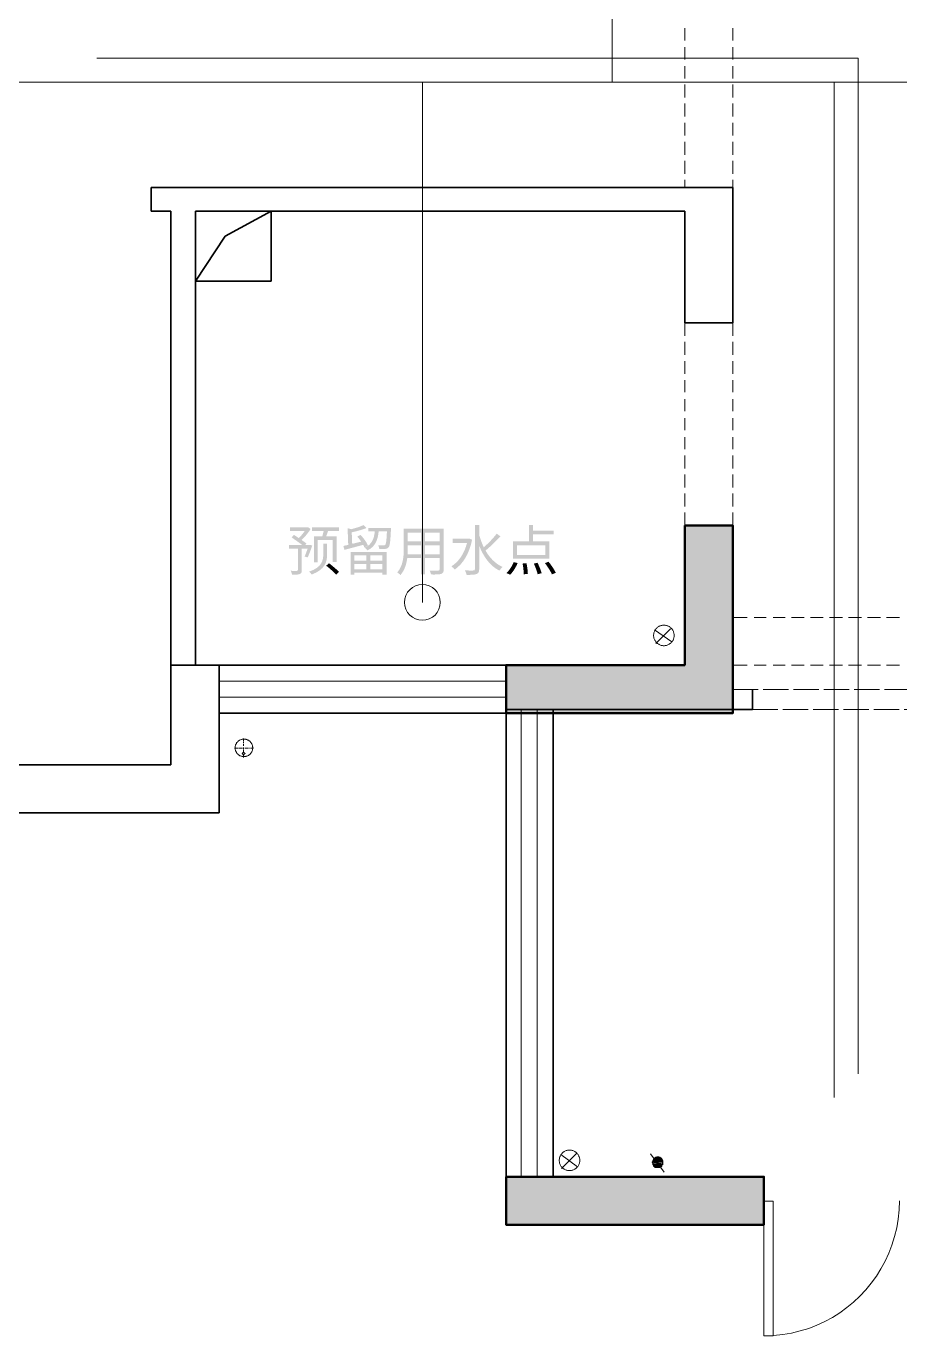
# Model space of a CAD drawing. Header units: millimetres. Extents: x -4600 to 229000, y -4300 to 19460.
# Drawn here: x 205623 to 210011, y 1001 to 7580 of the extents above; entities that cross this region are included whole.
import ezdxf

# ---------------------------------------------------------------- set-up
doc = ezdxf.new("R2010")
doc.units = ezdxf.units.MM
doc.header["$LTSCALE"] = 100
doc.linetypes.add('DASHED', pattern=[1.524, 1.27, -0.254])
for name, color, linetype, lineweight in [('A-EX-BEAM', 8, 'Continuous', 13), ('A-EX-DOOR', 3, 'Continuous', 18), ('A-EX-OPENING', 8, 'DASHED', 13), ('A-EX-SERVICE', 6, 'Continuous', 13), ('A-EX-STRUCT', 7, 'Continuous', 50), ('A-EX-WALL', 7, 'Continuous', 35), ('A-EX-WINDOW', 4, 'Continuous', 18), ('A-TEXT', 7, 'Continuous', 18), ('R2-COLD', 5, 'Continuous', 18), ('R2-HOT', 1, 'Continuous', 18)]:
    doc.layers.add(name, color=color, linetype=linetype, lineweight=lineweight)

# ---------------------------------------------------------------- blocks, each defined once
blk = doc.blocks.new('SOURCE_PROPOSED')
at = {"layer": 'A-EX-STRUCT'}
for points in [[(8931.4, 3271.9), (9172.2, 3271.9), (9172.2, 2328.5), (8033.6, 2328.5), (8033.6, 2570.8), (8931.4, 2570.8)], [(8033.6, 0), (9329, 0), (9329, -240.9), (8033.6, -240.9)]]:
    blk.add_hatch(color=256, dxfattribs=at).paths.add_polyline_path(points)
at = {"layer": 'A-EX-BEAM'}
for p, q in [((8931.4, 5769.8), (8931.4, 5708.6)), ((9172.2, 5769.8), (9172.2, 5708.6)), ((8931.4, 5674.1), (8931.4, 5612.9)), ((9172.2, 5674.1), (9172.2, 5612.9)), ((8931.4, 5578.4), (8931.4, 5517.2)), ((9172.2, 5578.4), (9172.2, 5517.2)), ((8931.4, 5486.6), (8931.4, 5421.6)), ((9172.2, 5486.6), (9172.2, 5421.6)), ((8931.4, 5390.9), (8931.4, 5325.9)), ((9172.2, 5390.9), (9172.2, 5325.9)), ((8931.4, 5295.3), (8931.4, 5230.2)), ((9172.2, 5295.3), (9172.2, 5230.2)), ((8931.4, 5199.6), (8931.4, 5134.5)), ((9172.2, 5199.6), (9172.2, 5134.5)), ((8931.4, 5103.9), (8931.4, 5038.9)), ((9172.2, 5103.9), (9172.2, 5038.9)), ((8931.4, 5008.3), (8931.4, 4970)), ((9172.2, 5008.3), (9172.2, 4970)), ((8931.4, 4289.2), (8931.4, 4224.2)), ((9172.2, 4289.2), (9172.2, 4224.2)), ((8931.4, 4193.6), (8931.4, 4128.6)), ((9172.2, 4193.6), (9172.2, 4128.6)), ((8931.4, 4098), (8931.4, 4033)), ((9172.2, 4098), (9172.2, 4033)), ((8931.4, 4002.4), (8931.4, 3941.2)), ((9172.2, 4002.4), (9172.2, 3941.2)), ((8931.4, 3906.8), (8931.4, 3845.6)), ((9172.2, 3906.8), (9172.2, 3845.6)), ((8931.4, 3811.2), (8931.4, 3750)), ((9172.2, 3811.2), (9172.2, 3750)), ((8931.4, 3715.6), (8931.4, 3654.4)), ((9172.2, 3715.6), (9172.2, 3654.4)), ((8931.4, 3623.8), (8931.4, 3558.8)), ((9172.2, 3623.8), (9172.2, 3558.8)), ((8931.4, 3528.2), (8931.4, 3463.1)), ((9172.2, 3528.2), (9172.2, 3463.1)), ((8931.4, 3432.5), (8931.4, 3367.5)), ((9172.2, 3432.5), (9172.2, 3367.5)), ((8931.4, 3336.9), (8931.4, 3271.9)), ((9172.2, 3336.9), (9172.2, 3271.9)), ((9172.2, 2809.2), (9244.9, 2809.2)), ((9279.3, 2809.2), (9340.4, 2809.2)), ((9374.8, 2809.2), (9436, 2809.2)), ((9466.6, 2809.2), (9531.6, 2809.2)), ((9562.2, 2809.2), (9627.2, 2809.2)), ((9657.8, 2809.2), (9722.7, 2809.2)), ((9753.3, 2809.2), (9818.3, 2809.2)), ((9848.9, 2809.2), (9913.9, 2809.2)), ((9944.5, 2809.2), (10009.5, 2809.2)), ((9172.2, 2570.8), (9244.9, 2570.8)), ((9279.3, 2570.8), (9340.4, 2570.8)), ((9374.8, 2570.8), (9436, 2570.8)), ((9466.6, 2570.8), (9531.6, 2570.8)), ((9562.2, 2570.8), (9627.2, 2570.8)), ((9657.8, 2570.8), (9722.7, 2570.8)), ((9753.3, 2570.8), (9818.3, 2570.8)), ((9848.9, 2570.8), (9913.9, 2570.8)), ((9944.5, 2570.8), (10009.5, 2570.8))]:
    blk.add_line(p, q, dxfattribs=at)
at = {"layer": 'A-EX-DOOR'}
blk.add_lwpolyline([(9329, -122.4), (9374.8, -122.4), (9374.8, -799.1), (9329, -799.1)], close=True, dxfattribs=at)
blk.add_lwpolyline([(9330.9, -799.1), (9377.3, -797.6), (9423, -792.9), (9467.6, -785.3), (9511.3, -774.9), (9553.8, -761.7), (9595, -745.8), (9634.9, -727.3), (9673.4, -706.5), (9710.3, -683.2), (9745.5, -657.7), (9779.1, -630), (9810.7, -600.3), (9840.4, -568.7), (9868.1, -535.2), (9893.6, -499.9), (9916.8, -463), (9937.7, -424.5), (9956.1, -384.6), (9972, -343.4), (9985.2, -300.9), (9995.7, -257.2), (10003.3, -212.5), (10007.9, -166.9), (10009.5, -120.4)], dxfattribs=at)
at = {"layer": 'A-EX-OPENING'}
for p, q in [((9172.2, 2447.1), (10430, 2447.1)), ((9271.6, 2347.6), (10430, 2347.6))]:
    blk.add_line(p, q, dxfattribs=at)
at = {"layer": 'A-EX-SERVICE'}
for p, q in [((8931.4, 5769.8), (8931.4, 5708.6)), ((9172.2, 5769.8), (9172.2, 5708.6)), ((8931.4, 5674.1), (8931.4, 5612.9)), ((9172.2, 5674.1), (9172.2, 5612.9)), ((8931.4, 5578.4), (8931.4, 5517.2)), ((9172.2, 5578.4), (9172.2, 5517.2)), ((8931.4, 5486.6), (8931.4, 5421.6)), ((9172.2, 5486.6), (9172.2, 5421.6)), ((8931.4, 5390.9), (8931.4, 5325.9)), ((9172.2, 5390.9), (9172.2, 5325.9)), ((8931.4, 5295.3), (8931.4, 5230.2)), ((9172.2, 5295.3), (9172.2, 5230.2)), ((8931.4, 5199.6), (8931.4, 5134.5)), ((9172.2, 5199.6), (9172.2, 5134.5)), ((8931.4, 5103.9), (8931.4, 5038.9)), ((9172.2, 5103.9), (9172.2, 5038.9)), ((8931.4, 5008.3), (8931.4, 4970)), ((9172.2, 5008.3), (9172.2, 4970)), ((8931.4, 4289.2), (8931.4, 4224.2)), ((9172.2, 4289.2), (9172.2, 4224.2)), ((8931.4, 4193.6), (8931.4, 4128.6)), ((9172.2, 4193.6), (9172.2, 4128.6)), ((8931.4, 4098), (8931.4, 4033)), ((9172.2, 4098), (9172.2, 4033)), ((8931.4, 4002.4), (8931.4, 3941.2)), ((9172.2, 4002.4), (9172.2, 3941.2)), ((8931.4, 3906.8), (8931.4, 3845.6)), ((9172.2, 3906.8), (9172.2, 3845.6)), ((8931.4, 3811.2), (8931.4, 3750)), ((9172.2, 3811.2), (9172.2, 3750)), ((8931.4, 3715.6), (8931.4, 3654.4)), ((9172.2, 3715.6), (9172.2, 3654.4)), ((8931.4, 3623.8), (8931.4, 3558.8)), ((9172.2, 3623.8), (9172.2, 3558.8)), ((8931.4, 3528.2), (8931.4, 3463.1)), ((9172.2, 3528.2), (9172.2, 3463.1)), ((8931.4, 3432.5), (8931.4, 3367.5)), ((9172.2, 3432.5), (9172.2, 3367.5)), ((8931.4, 3336.9), (8931.4, 3271.9)), ((9172.2, 3336.9), (9172.2, 3271.9)), ((9172.2, 2809.2), (9244.9, 2809.2)), ((9279.3, 2809.2), (9340.4, 2809.2)), ((9374.8, 2809.2), (9436, 2809.2)), ((9466.6, 2809.2), (9531.6, 2809.2)), ((9562.2, 2809.2), (9627.2, 2809.2)), ((9657.8, 2809.2), (9722.7, 2809.2)), ((9753.3, 2809.2), (9818.3, 2809.2)), ((9848.9, 2809.2), (9913.9, 2809.2)), ((9944.5, 2809.2), (10009.5, 2809.2)), ((8866.4, 2686.8), (8778.5, 2748)), ((8786.1, 2679.1), (8858.7, 2751.8)), ((9172.2, 2570.8), (9244.9, 2570.8)), ((9279.3, 2570.8), (9340.4, 2570.8)), ((9374.8, 2570.8), (9436, 2570.8)), ((9466.6, 2570.8), (9531.6, 2570.8)), ((9562.2, 2570.8), (9627.2, 2570.8)), ((9657.8, 2570.8), (9722.7, 2570.8)), ((9753.3, 2570.8), (9818.3, 2570.8)), ((9848.9, 2570.8), (9913.9, 2570.8)), ((9944.5, 2570.8), (10009.5, 2570.8)), ((6714.8, 2187.1), (6714.8, 2202.4)), ((6714.8, 2179.4), (6714.8, 2183.2)), ((6714.8, 2164.1), (6714.8, 2175.6)), ((6668.7, 2152.6), (6684.1, 2152.6)), ((6684.1, 2152.6), (6687.9, 2152.6)), ((6691.8, 2152.6), (6707.1, 2152.6)), ((6711, 2129.7), (6707.1, 2125.9)), ((6707.1, 2125.9), (6711, 2122.1)), ((6711, 2152.6), (6718.6, 2152.6)), ((6714.8, 2133.5), (6711, 2129.7)), ((6711, 2122.1), (6714.8, 2118.2)), ((6714.8, 2148.8), (6714.8, 2156.5)), ((6714.8, 2129.7), (6714.8, 2145)), ((6718.6, 2129.7), (6714.8, 2133.5)), ((6714.8, 2106.8), (6714.8, 2122.1)), ((6714.8, 2118.2), (6718.6, 2122.1)), ((6722.5, 2125.9), (6718.6, 2129.7)), ((6718.6, 2122.1), (6722.5, 2125.9)), ((6722.5, 2152.6), (6737.8, 2152.6)), ((6741.7, 2152.6), (6745.5, 2152.6)), ((6749.4, 2152.6), (6764.7, 2152.6)), ((8392.3, 49.7), (8308.2, 110.9)), ((8312.1, 42.1), (8388.5, 118.5)), ((8759.3, 114.7), (8828.2, 22.9)), ((8767, 72.6), (8770.8, 76.5)), ((8820.5, 72.6), (8767, 72.6)), ((8820.5, 72.6), (8767, 72.6)), ((8767, 72.6), (8820.5, 65)), ((8767, 72.6), (8820.5, 65)), ((8770.8, 65), (8767, 72.6)), ((8770.8, 80.3), (8774.6, 84.1)), ((8820.5, 80.3), (8770.8, 80.3)), ((8820.5, 80.3), (8770.8, 80.3)), ((8770.8, 80.3), (8820.5, 76.5)), ((8770.8, 80.3), (8820.5, 76.5)), ((8770.8, 76.5), (8770.8, 80.3)), ((8820.5, 76.5), (8770.8, 76.5)), ((8820.5, 76.5), (8770.8, 76.5)), ((8770.8, 76.5), (8820.5, 72.6)), ((8770.8, 76.5), (8820.5, 72.6)), ((8774.6, 87.9), (8778.5, 91.8)), ((8816.7, 87.9), (8774.6, 87.9)), ((8816.7, 87.9), (8774.6, 87.9)), ((8774.6, 87.9), (8816.7, 84.1)), ((8774.6, 87.9), (8816.7, 84.1)), ((8774.6, 84.1), (8774.6, 87.9)), ((8816.7, 84.1), (8774.6, 84.1)), ((8816.7, 84.1), (8774.6, 84.1)), ((8774.6, 84.1), (8820.5, 80.3)), ((8774.6, 84.1), (8820.5, 80.3)), ((8778.5, 91.8), (8782.3, 95.6)), ((8812.9, 91.8), (8778.5, 91.8)), ((8812.9, 91.8), (8778.5, 91.8)), ((8778.5, 91.8), (8816.7, 87.9)), ((8778.5, 91.8), (8816.7, 87.9)), ((8805.2, 95.6), (8782.3, 95.6)), ((8782.3, 95.6), (8786.1, 95.6)), ((8805.2, 95.6), (8782.3, 95.6)), ((8782.3, 95.6), (8812.9, 91.8)), ((8782.3, 95.6), (8812.9, 91.8)), ((8801.4, 95.6), (8786.1, 95.6)), ((8786.1, 95.6), (8793.8, 95.6)), ((8801.4, 95.6), (8786.1, 95.6)), ((8786.1, 95.6), (8805.2, 95.6)), ((8786.1, 95.6), (8805.2, 95.6)), ((8797.6, 95.6), (8793.8, 95.6)), ((8793.8, 95.6), (8801.4, 95.6)), ((8793.8, 95.6), (8801.4, 95.6)), ((8801.4, 95.6), (8797.6, 95.6)), ((8805.2, 95.6), (8801.4, 95.6)), ((8812.9, 91.8), (8805.2, 95.6)), ((8816.7, 87.9), (8812.9, 91.8)), ((8816.7, 84.1), (8816.7, 87.9)), ((8820.5, 80.3), (8816.7, 84.1)), ((8820.5, 76.5), (8820.5, 80.3)), ((8820.5, 72.6), (8820.5, 76.5)), ((8820.5, 65), (8820.5, 72.6)), ((8820.5, 65), (8770.8, 65)), ((8820.5, 65), (8770.8, 65)), ((8770.8, 65), (8820.5, 61.2)), ((8770.8, 65), (8820.5, 61.2)), ((8770.8, 61.2), (8770.8, 65)), ((8820.5, 61.2), (8770.8, 61.2)), ((8820.5, 61.2), (8770.8, 61.2)), ((8770.8, 61.2), (8816.7, 57.4)), ((8770.8, 61.2), (8816.7, 57.4)), ((8774.6, 57.4), (8770.8, 61.2)), ((8816.7, 57.4), (8774.6, 57.4)), ((8816.7, 57.4), (8774.6, 57.4)), ((8774.6, 57.4), (8816.7, 53.5)), ((8774.6, 57.4), (8816.7, 53.5)), ((8774.6, 53.5), (8774.6, 57.4)), ((8816.7, 53.5), (8774.6, 53.5)), ((8816.7, 53.5), (8774.6, 53.5)), ((8774.6, 53.5), (8812.9, 49.7)), ((8774.6, 53.5), (8812.9, 49.7)), ((8778.5, 49.7), (8774.6, 53.5)), ((8812.9, 49.7), (8778.5, 49.7)), ((8812.9, 49.7), (8778.5, 49.7)), ((8778.5, 49.7), (8805.2, 45.9)), ((8778.5, 49.7), (8805.2, 45.9)), ((8782.3, 45.9), (8778.5, 49.7)), ((8805.2, 45.9), (8782.3, 45.9)), ((8805.2, 45.9), (8782.3, 45.9)), ((8782.3, 45.9), (8801.4, 45.9)), ((8782.3, 45.9), (8801.4, 45.9)), ((8786.1, 45.9), (8782.3, 45.9)), ((8801.4, 45.9), (8786.1, 45.9)), ((8801.4, 45.9), (8786.1, 45.9)), ((8786.1, 45.9), (8797.6, 45.9)), ((8786.1, 45.9), (8797.6, 45.9)), ((8793.8, 45.9), (8786.1, 45.9)), ((8797.6, 45.9), (8793.8, 45.9)), ((8797.6, 45.9), (8801.4, 45.9)), ((8801.4, 45.9), (8805.2, 45.9)), ((8805.2, 45.9), (8812.9, 49.7)), ((8812.9, 49.7), (8816.7, 53.5)), ((8816.7, 57.4), (8820.5, 61.2)), ((8816.7, 53.5), (8816.7, 57.4)), ((8820.5, 61.2), (8820.5, 65))]:
    blk.add_line(p, q, dxfattribs=at)
for points in [[(8826.2, 2770.9), (8822.7, 2770.8), (8819.2, 2770.4), (8815.8, 2769.9), (8812.5, 2769.1), (8809.3, 2768.1), (8806.2, 2766.9), (8803.1, 2765.5), (8800.2, 2763.9), (8797.4, 2762.1), (8794.7, 2760.2), (8792.2, 2758), (8789.8, 2755.8), (8787.5, 2753.4), (8785.4, 2750.8), (8783.5, 2748.1), (8781.7, 2745.3), (8780.1, 2742.4), (8778.7, 2739.4), (8777.5, 2736.2), (8776.5, 2733), (8775.7, 2729.7), (8775.1, 2726.3), (8774.8, 2722.8), (8774.6, 2719.3)], [(8877.9, 2719.3), (8877.7, 2722.8), (8877.4, 2726.3), (8876.8, 2729.7), (8876, 2733), (8875, 2736.2), (8873.8, 2739.4), (8872.4, 2742.4), (8870.8, 2745.3), (8869, 2748.1), (8867.1, 2750.8), (8865, 2753.4), (8862.7, 2755.8), (8860.3, 2758), (8857.8, 2760.2), (8855.1, 2762.1), (8852.3, 2763.9), (8849.4, 2765.5), (8846.3, 2766.9), (8843.2, 2768.1), (8840, 2769.1), (8836.6, 2769.9), (8833.3, 2770.4), (8829.8, 2770.8), (8826.2, 2770.9)], [(8774.6, 2719.3), (8774.8, 2715.7), (8775.1, 2712.3), (8775.7, 2708.9), (8776.5, 2705.6), (8777.5, 2702.3), (8778.7, 2699.2), (8780.1, 2696.1), (8781.7, 2693.2), (8783.5, 2690.4), (8785.4, 2687.7), (8787.5, 2685.2), (8789.8, 2682.8), (8792.2, 2680.5), (8794.7, 2678.4), (8797.4, 2676.5), (8800.2, 2674.7), (8803.1, 2673.1), (8806.2, 2671.7), (8809.3, 2670.5), (8812.5, 2669.5), (8815.8, 2668.7), (8819.2, 2668.1), (8822.7, 2667.8), (8826.2, 2667.6)], [(8826.2, 2667.6), (8829.8, 2667.8), (8833.3, 2668.1), (8836.6, 2668.7), (8840, 2669.5), (8843.2, 2670.5), (8846.3, 2671.7), (8849.4, 2673.1), (8852.3, 2674.7), (8855.1, 2676.5), (8857.8, 2678.4), (8860.3, 2680.5), (8862.7, 2682.8), (8865, 2685.2), (8867.1, 2687.7), (8869, 2690.4), (8870.8, 2693.2), (8872.4, 2696.1), (8873.8, 2699.2), (8875, 2702.3), (8876, 2705.6), (8876.8, 2708.9), (8877.4, 2712.3), (8877.7, 2715.7), (8877.9, 2719.3)], [(6716.7, 2198.5), (6713.7, 2198.4), (6710.7, 2198.1), (6707.8, 2197.6), (6705, 2197), (6702.2, 2196.1), (6699.5, 2195.1), (6696.9, 2193.9), (6694.4, 2192.5), (6692, 2191), (6689.7, 2189.4), (6687.6, 2187.6), (6685.5, 2185.7), (6683.6, 2183.6), (6681.8, 2181.4), (6680.1, 2179.1), (6678.6, 2176.8), (6677.2, 2174.3), (6676, 2171.7), (6675, 2169), (6674.1, 2166.2), (6673.5, 2163.4), (6673, 2160.5), (6672.7, 2157.6), (6672.6, 2154.6)], [(6760.9, 2154.6), (6760.8, 2157.6), (6760.5, 2160.5), (6760, 2163.4), (6759.3, 2166.2), (6758.4, 2169), (6757.4, 2171.7), (6756.2, 2174.3), (6754.9, 2176.8), (6753.3, 2179.1), (6751.7, 2181.4), (6749.9, 2183.6), (6747.9, 2185.7), (6745.9, 2187.6), (6743.7, 2189.4), (6741.4, 2191), (6739, 2192.5), (6736.5, 2193.9), (6733.9, 2195.1), (6731.2, 2196.1), (6728.5, 2197), (6725.6, 2197.6), (6722.7, 2198.1), (6719.7, 2198.4), (6716.7, 2198.5)], [(6672.6, 2154.6), (6672.7, 2151.5), (6673, 2148.6), (6673.5, 2145.7), (6674.1, 2142.9), (6675, 2140.1), (6676, 2137.4), (6677.2, 2134.9), (6678.6, 2132.4), (6680.1, 2130), (6681.8, 2127.7), (6683.6, 2125.5), (6685.5, 2123.5), (6687.6, 2121.5), (6689.7, 2119.7), (6692, 2118.1), (6694.4, 2116.6), (6696.9, 2115.2), (6699.5, 2114), (6702.2, 2113), (6705, 2112.2), (6707.8, 2111.5), (6710.7, 2111), (6713.7, 2110.7), (6716.7, 2110.6)], [(6716.7, 2110.6), (6719.7, 2110.7), (6722.7, 2111), (6725.6, 2111.5), (6728.5, 2112.2), (6731.2, 2113), (6733.9, 2114), (6736.5, 2115.2), (6739, 2116.6), (6741.4, 2118.1), (6743.7, 2119.7), (6745.9, 2121.5), (6747.9, 2123.5), (6749.9, 2125.5), (6751.7, 2127.7), (6753.3, 2130), (6754.9, 2132.4), (6756.2, 2134.9), (6757.4, 2137.4), (6758.4, 2140.1), (6759.3, 2142.9), (6760, 2145.7), (6760.5, 2148.6), (6760.8, 2151.5), (6760.9, 2154.6)], [(8352.2, 133.8), (8348.7, 133.7), (8345.2, 133.4), (8341.8, 132.8), (8338.5, 132), (8335.2, 131), (8332.1, 129.8), (8329.1, 128.4), (8326.1, 126.8), (8323.3, 125), (8320.7, 123.1), (8318.1, 121), (8315.7, 118.7), (8313.4, 116.3), (8311.3, 113.7), (8309.4, 111.1), (8307.6, 108.3), (8306, 105.3), (8304.6, 102.3), (8303.4, 99.2), (8302.4, 95.9), (8301.6, 92.6), (8301.1, 89.2), (8300.7, 85.7), (8300.6, 82.2)], [(8403.8, 82.2), (8403.7, 85.7), (8403.3, 89.2), (8402.8, 92.6), (8402, 95.9), (8401, 99.2), (8399.7, 102.3), (8398.3, 105.3), (8396.8, 108.3), (8395, 111.1), (8393.1, 113.7), (8390.9, 116.3), (8388.7, 118.7), (8386.3, 121), (8383.7, 123.1), (8381.1, 125), (8378.2, 126.8), (8375.3, 128.4), (8372.3, 129.8), (8369.1, 131), (8365.9, 132), (8362.6, 132.8), (8359.2, 133.4), (8355.7, 133.7), (8352.2, 133.8)], [(8300.6, 82.2), (8300.7, 78.7), (8301.1, 75.2), (8301.6, 71.8), (8302.4, 68.5), (8303.4, 65.3), (8304.6, 62.1), (8306, 59.1), (8307.6, 56.2), (8309.4, 53.3), (8311.3, 50.7), (8313.4, 48.1), (8315.7, 45.7), (8318.1, 43.4), (8320.7, 41.3), (8323.3, 39.4), (8326.1, 37.6), (8329.1, 36), (8332.1, 34.6), (8335.2, 33.4), (8338.5, 32.4), (8341.8, 31.6), (8345.2, 31.1), (8348.7, 30.7), (8352.2, 30.6)], [(8352.2, 30.6), (8355.7, 30.7), (8359.2, 31.1), (8362.6, 31.6), (8365.9, 32.4), (8369.1, 33.4), (8372.3, 34.6), (8375.3, 36), (8378.2, 37.6), (8381.1, 39.4), (8383.7, 41.3), (8386.3, 43.4), (8388.7, 45.7), (8390.9, 48.1), (8393.1, 50.7), (8395, 53.3), (8396.8, 56.2), (8398.3, 59.1), (8399.7, 62.1), (8401, 65.3), (8402, 68.5), (8402.8, 71.8), (8403.3, 75.2), (8403.7, 78.7), (8403.8, 82.2)], [(8795.7, 99.4), (8794, 99.4), (8792.3, 99.2), (8790.7, 98.9), (8789.1, 98.5), (8787.5, 98), (8786, 97.5), (8784.5, 96.8), (8783.1, 96), (8781.8, 95.2), (8780.5, 94.2), (8779.3, 93.2), (8778.1, 92.1), (8777, 91), (8776, 89.7), (8775.1, 88.5), (8774.2, 87.1), (8773.4, 85.7), (8772.8, 84.2), (8772.2, 82.7), (8771.7, 81.2), (8771.3, 79.6), (8771, 77.9), (8770.9, 76.3), (8770.8, 74.6)], [(8770.8, 74.6), (8770.9, 72.9), (8771, 71.2), (8771.3, 69.5), (8771.7, 68), (8772.2, 66.4), (8772.8, 64.9), (8773.4, 63.4), (8774.2, 62), (8775.1, 60.7), (8776, 59.4), (8777, 58.1), (8778.1, 57), (8779.3, 55.9), (8780.5, 54.9), (8781.8, 54), (8783.1, 53.1), (8784.5, 52.3), (8786, 51.7), (8787.5, 51.1), (8789.1, 50.6), (8790.7, 50.2), (8792.3, 49.9), (8794, 49.8), (8795.7, 49.7)], [(8820.5, 74.6), (8820.5, 76.3), (8820.3, 77.9), (8820, 79.6), (8819.6, 81.2), (8819.1, 82.7), (8818.6, 84.2), (8817.9, 85.7), (8817.1, 87.1), (8816.3, 88.5), (8815.3, 89.7), (8814.3, 91), (8813.2, 92.1), (8812.1, 93.2), (8810.8, 94.2), (8809.6, 95.2), (8808.2, 96), (8806.8, 96.8), (8805.3, 97.5), (8803.8, 98), (8802.3, 98.5), (8800.7, 98.9), (8799, 99.2), (8797.4, 99.4), (8795.7, 99.4)], [(8795.7, 49.7), (8797.4, 49.8), (8799, 49.9), (8800.7, 50.2), (8802.3, 50.6), (8803.8, 51.1), (8805.3, 51.7), (8806.8, 52.3), (8808.2, 53.1), (8809.6, 54), (8810.8, 54.9), (8812.1, 55.9), (8813.2, 57), (8814.3, 58.1), (8815.3, 59.4), (8816.3, 60.7), (8817.1, 62), (8817.9, 63.4), (8818.6, 64.9), (8819.1, 66.4), (8819.6, 68), (8820, 69.5), (8820.3, 71.2), (8820.5, 72.9), (8820.5, 74.6)]]:
    blk.add_lwpolyline(points, dxfattribs=at)
at = {"layer": 'A-EX-STRUCT'}
for points in [[(8931.4, 3271.9), (9172.2, 3271.9), (9172.2, 2328.5), (8033.6, 2328.5), (8033.6, 2570.8), (8931.4, 2570.8)], [(8033.6, 0), (9329, 0), (9329, -240.9), (8033.6, -240.9)]]:
    blk.add_lwpolyline(points, close=True, dxfattribs=at)
at = {"layer": 'A-EX-WALL'}
for p, q in [((6350, 4970), (6250.5, 4970)), ((6250.5, 4970), (6250.5, 4851.4)), ((6591.9, 4970), (6350, 4970)), ((6591.9, 4970), (9172.2, 4970)), ((9172.2, 4970), (9172.2, 4289.2)), ((6250.5, 4851.4), (6350, 4851.4)), ((6350, 4851.4), (6350, 2068.5)), ((8931.4, 4851.4), (6472.9, 4851.4)), ((6472.9, 4499.6), (6472.9, 4851.4)), ((6472.9, 4851.4), (6472.9, 2570.8)), ((6472.9, 4851.4), (6853, 4851.4)), ((6622.6, 4725.2), (6853, 4851.4)), ((6853, 4851.4), (6853, 4499.6)), ((8931.4, 4289.2), (8931.4, 4851.4)), ((6472.9, 4499.6), (6622.6, 4725.2)), ((6853, 4499.6), (6472.9, 4499.6)), ((9172.2, 4289.2), (8931.4, 4289.2)), ((9172.2, 3271.9), (8931.4, 3271.9)), ((8931.4, 3271.9), (8931.4, 2570.8)), ((9172.2, 2447.1), (9172.2, 3271.9)), ((8931.4, 2570.8), (6350, 2570.8)), ((6591.9, 2328.5), (6591.9, 2570.8)), ((8033.6, 2328.5), (8033.6, 2570.8)), ((9172.2, 2447.1), (9172.2, 2347.6)), ((9271.6, 2347.6), (9271.6, 2447.1)), ((6591.9, 2328.5), (6591.9, 1827.6)), ((8033.6, 2328.5), (6591.9, 2328.5)), ((8270, 2347.6), (8033.6, 2347.6)), ((8033.6, -240.9), (8033.6, 2328.5)), ((8270, 2347.6), (8270, 0)), ((8270, 2347.6), (9271.6, 2347.6)), ((6350, 2068.5), (2720, 2068.5)), ((6591.9, 1827.6), (4601.6, 1827.6)), ((8296.8, 0), (8033.6, 0)), ((8270, 0), (9329, 0)), ((9329, 0), (9329, -240.9)), ((9329, -240.9), (8033.6, -240.9))]:
    blk.add_line(p, q, dxfattribs=at)
at = {"layer": 'A-EX-WINDOW'}
for p, q in [((8033.6, 2489.4), (6591.9, 2489.4)), ((8033.6, 2408.8), (6591.9, 2408.8)), ((8109.9, 0), (8109.9, 2347.6)), ((8189.9, 0), (8189.9, 2347.6))]:
    blk.add_line(p, q, dxfattribs=at)
blk = doc.blocks.new('R2_WATER')
at = {"layer": 'A-TEXT'}
h = blk.add_hatch(color=256, dxfattribs=at)
edge = h.paths.add_edge_path()
edge.add_spline(control_points=[(6956.4, 3211.5), (6973, 3200.4), (6994.3, 3185.3), (7009.3, 3173.9)], knot_values=[0, 0, 0, 0, 1, 1, 1, 1], degree=3, periodic=0)
edge.add_line((7009.3, 3173.9), (6942.8, 3173.9))
edge.add_line((6942.8, 3173.9), (6942.8, 3155.6))
edge.add_line((6942.8, 3155.6), (6987.8, 3155.6))
edge.add_line((6987.8, 3155.6), (6987.8, 3048.4))
edge.add_spline(control_points=[(6987.8, 3048.4), (6987.8, 3044.8), (6986.7, 3044), (6982.6, 3043.7)], knot_values=[0, 0, 0, 0, 1, 1, 1, 1], degree=3, periodic=0)
edge.add_spline(control_points=[(6982.6, 3043.7), (6978.8, 3043.7), (6966.2, 3043.7), (6952, 3044)], knot_values=[0, 0, 0, 0, 1, 1, 1, 1], degree=3, periodic=0)
edge.add_spline(control_points=[(6952, 3044), (6955, 3038.3), (6957.8, 3030.1), (6958.6, 3024.4)], knot_values=[0, 0, 0, 0, 1, 1, 1, 1], degree=3, periodic=0)
edge.add_spline(control_points=[(6958.6, 3024.4), (6977.4, 3024.4), (6989.7, 3024.6), (6997.3, 3027.9), (7005.2, 3031.2), (7007.4, 3036.9), (7007.4, 3047.8)], knot_values=[0, 0, 0, 0, 1, 1, 1, 2, 2, 2, 2], degree=3, periodic=0)
edge.add_line((7007.4, 3047.8), (7007.4, 3155.6))
edge.add_line((7007.4, 3155.6), (7036.6, 3155.6))
edge.add_spline(control_points=[(7036.6, 3155.6), (7031.7, 3140.9), (7026.3, 3125.9), (7021.3, 3115.5)], knot_values=[0, 0, 0, 0, 1, 1, 1, 1], degree=3, periodic=0)
edge.add_line((7021.3, 3115.5), (7036.9, 3111.4))
edge.add_spline(control_points=[(7036.9, 3111.4), (7044.3, 3126.1), (7052.7, 3150.1), (7059.8, 3171.2)], knot_values=[0, 0, 0, 0, 1, 1, 1, 1], degree=3, periodic=0)
edge.add_line((7059.8, 3171.2), (7047, 3174.7))
edge.add_line((7047, 3174.7), (7044, 3173.9))
edge.add_line((7044, 3173.9), (7025.4, 3173.9))
edge.add_line((7025.4, 3173.9), (7030.9, 3181))
edge.add_spline(control_points=[(7030.9, 3181), (7024.6, 3185.9), (7015.9, 3192.4), (7006.1, 3199)], knot_values=[0, 0, 0, 0, 1, 1, 1, 1], degree=3, periodic=0)
edge.add_spline(control_points=[(7006.1, 3199), (7022.2, 3213.4), (7039.9, 3234.5), (7051.6, 3254.1)], knot_values=[0, 0, 0, 0, 1, 1, 1, 1], degree=3, periodic=0)
edge.add_line((7051.6, 3254.1), (7039.1, 3262.8))
edge.add_line((7039.1, 3262.8), (7035.5, 3261.7))
edge.add_line((7035.5, 3261.7), (6948.5, 3261.7))
edge.add_line((6948.5, 3261.7), (6948.5, 3243.5))
edge.add_line((6948.5, 3243.5), (7021.9, 3243.5))
edge.add_spline(control_points=[(7021.9, 3243.5), (7013.4, 3231.2), (7002.2, 3217.8), (6991.9, 3208.8)], knot_values=[0, 0, 0, 0, 1, 1, 1, 1], degree=3, periodic=0)
edge.add_line((6991.9, 3208.8), (6967.6, 3224.6))
edge.add_line((6967.6, 3224.6), (6956.4, 3211.5))
h = blk.add_hatch(color=256, dxfattribs=at)
edge = h.paths.add_edge_path()
edge.add_line((7068.8, 3217), (7068.8, 3087.1))
edge.add_line((7068.8, 3087.1), (7087.9, 3087.1))
edge.add_line((7087.9, 3087.1), (7087.9, 3198.2))
edge.add_line((7087.9, 3198.2), (7163.2, 3198.2))
edge.add_line((7163.2, 3198.2), (7163.2, 3087.7))
edge.add_line((7163.2, 3087.7), (7183.1, 3087.7))
edge.add_line((7183.1, 3087.7), (7183.1, 3217))
edge.add_line((7183.1, 3217), (7129.9, 3217))
edge.add_line((7129.9, 3217), (7139.5, 3244.3))
edge.add_line((7139.5, 3244.3), (7194.1, 3244.3))
edge.add_line((7194.1, 3244.3), (7194.1, 3262.8))
edge.add_line((7194.1, 3262.8), (7059, 3262.8))
edge.add_line((7059, 3262.8), (7059, 3244.3))
edge.add_line((7059, 3244.3), (7117.1, 3244.3))
edge.add_spline(control_points=[(7117.1, 3244.3), (7115.2, 3235.3), (7112.7, 3225.5), (7110.3, 3217)], knot_values=[0, 0, 0, 0, 1, 1, 1, 1], degree=3, periodic=0)
edge.add_line((7110.3, 3217), (7068.8, 3217))
edge = h.paths.add_edge_path(flags=0)
edge.add_line((7115.2, 3180.7), (7115.2, 3126.1))
edge.add_spline(control_points=[(7115.2, 3126.1), (7115.2, 3098), (7108.9, 3061.2), (7044.3, 3039.9)], knot_values=[0, 0, 0, 0, 1, 1, 1, 1], degree=3, periodic=0)
edge.add_spline(control_points=[(7044.3, 3039.9), (7048.9, 3036.1), (7054.4, 3029.3), (7056.8, 3025.2)], knot_values=[0, 0, 0, 0, 1, 1, 1, 1], degree=3, periodic=0)
edge.add_spline(control_points=[(7056.8, 3025.2), (7126.1, 3050.6), (7134.6, 3091.5), (7134.6, 3125.9)], knot_values=[0, 0, 0, 0, 1, 1, 1, 1], degree=3, periodic=0)
edge.add_line((7134.6, 3125.9), (7134.6, 3180.7))
edge.add_line((7134.6, 3180.7), (7115.2, 3180.7))
h = blk.add_hatch(color=256, dxfattribs=at)
edge = h.paths.add_edge_path()
edge.add_spline(control_points=[(7285.7, 3215.6), (7292.8, 3208.3), (7299.6, 3199.5), (7305.9, 3190.5)], knot_values=[0, 0, 0, 0, 1, 1, 1, 1], degree=3, periodic=0)
edge.add_line((7305.9, 3190.5), (7260.6, 3179.3))
edge.add_line((7260.6, 3179.3), (7258.2, 3237.5))
edge.add_spline(control_points=[(7258.2, 3237.5), (7283.6, 3242.9), (7311.7, 3250.6), (7332.4, 3259)], knot_values=[0, 0, 0, 0, 1, 1, 1, 1], degree=3, periodic=0)
edge.add_line((7332.4, 3259), (7317.9, 3274))
edge.add_spline(control_points=[(7317.9, 3274), (7303.2, 3266.7), (7278.4, 3258.7), (7255.2, 3253)], knot_values=[0, 0, 0, 0, 1, 1, 1, 1], degree=3, periodic=0)
edge.add_line((7255.2, 3253), (7237.4, 3258.2))
edge.add_line((7237.4, 3258.2), (7240.7, 3174.4))
edge.add_line((7240.7, 3174.4), (7216.4, 3169))
edge.add_line((7216.4, 3169), (7221.6, 3149.3))
edge.add_line((7221.6, 3149.3), (7315.7, 3174.4))
edge.add_spline(control_points=[(7315.7, 3174.4), (7318.5, 3169.5), (7320.7, 3164.9), (7322, 3160.8)], knot_values=[0, 0, 0, 0, 1, 1, 1, 1], degree=3, periodic=0)
edge.add_line((7322, 3160.8), (7340, 3170.3))
edge.add_spline(control_points=[(7340, 3170.3), (7333.8, 3186.2), (7317.7, 3208.3), (7302.4, 3224.1)], knot_values=[0, 0, 0, 0, 1, 1, 1, 1], degree=3, periodic=0)
edge.add_line((7302.4, 3224.1), (7285.7, 3215.6))
h = blk.add_hatch(color=256, dxfattribs=at)
edge = h.paths.add_edge_path()
edge.add_line((7341.9, 3259.8), (7341.9, 3242.4))
edge.add_line((7341.9, 3242.4), (7374.1, 3242.4))
edge.add_spline(control_points=[(7374.1, 3242.4), (7370.3, 3205.3), (7360.2, 3176.6), (7323.9, 3160.8)], knot_values=[0, 0, 0, 0, 1, 1, 1, 1], degree=3, periodic=0)
edge.add_spline(control_points=[(7323.9, 3160.8), (7328.3, 3157.5), (7333.8, 3150.7), (7336.2, 3146.1)], knot_values=[0, 0, 0, 0, 1, 1, 1, 1], degree=3, periodic=0)
edge.add_spline(control_points=[(7336.2, 3146.1), (7377.1, 3165.2), (7388.9, 3198.4), (7393.5, 3242.4)], knot_values=[0, 0, 0, 0, 1, 1, 1, 1], degree=3, periodic=0)
edge.add_line((7393.5, 3242.4), (7435, 3242.4))
edge.add_spline(control_points=[(7435, 3242.4), (7433.1, 3196.3), (7430.6, 3178.8), (7426.3, 3174.2)], knot_values=[0, 0, 0, 0, 1, 1, 1, 1], degree=3, periodic=0)
edge.add_spline(control_points=[(7426.3, 3174.2), (7424.3, 3171.7), (7421.9, 3171.2), (7417.8, 3171.4)], knot_values=[0, 0, 0, 0, 1, 1, 1, 1], degree=3, periodic=0)
edge.add_spline(control_points=[(7417.8, 3171.4), (7413.4, 3171.4), (7402.5, 3171.4), (7390.5, 3172.5)], knot_values=[0, 0, 0, 0, 1, 1, 1, 1], degree=3, periodic=0)
edge.add_spline(control_points=[(7390.5, 3172.5), (7393.5, 3167.6), (7395.7, 3160.2), (7396, 3154.5)], knot_values=[0, 0, 0, 0, 1, 1, 1, 1], degree=3, periodic=0)
edge.add_spline(control_points=[(7396, 3154.5), (7408.2, 3154), (7420.2, 3153.7), (7426.8, 3154.2)], knot_values=[0, 0, 0, 0, 1, 1, 1, 1], degree=3, periodic=0)
edge.add_spline(control_points=[(7426.8, 3154.2), (7434.2, 3155.1), (7438.8, 3157), (7443.4, 3162.2)], knot_values=[0, 0, 0, 0, 1, 1, 1, 1], degree=3, periodic=0)
edge.add_spline(control_points=[(7443.4, 3162.2), (7450, 3169.8), (7452.4, 3191.6), (7455.2, 3251.1)], knot_values=[0, 0, 0, 0, 1, 1, 1, 1], degree=3, periodic=0)
edge.add_spline(control_points=[(7455.2, 3251.1), (7455.4, 3253.8), (7455.4, 3259.8), (7455.4, 3259.8)], knot_values=[0, 0, 0, 0, 1, 1, 1, 1], degree=3, periodic=0)
edge.add_line((7455.4, 3259.8), (7341.9, 3259.8))
h = blk.add_hatch(color=256, dxfattribs=at)
edge = h.paths.add_edge_path()
edge.add_line((7519.8, 3255.7), (7519.8, 3156.7))
edge.add_spline(control_points=[(7519.8, 3156.7), (7519.8, 3118.2), (7517.1, 3069.9), (7486.8, 3035.8)], knot_values=[0, 0, 0, 0, 1, 1, 1, 1], degree=3, periodic=0)
edge.add_spline(control_points=[(7486.8, 3035.8), (7491.5, 3033.4), (7499.6, 3026.5), (7502.6, 3022.5)], knot_values=[0, 0, 0, 0, 1, 1, 1, 1], degree=3, periodic=0)
edge.add_spline(control_points=[(7502.6, 3022.5), (7523.7, 3045.6), (7532.9, 3077), (7537, 3107.6)], knot_values=[0, 0, 0, 0, 1, 1, 1, 1], degree=3, periodic=0)
edge.add_line((7537, 3107.6), (7605.5, 3107.6))
edge.add_line((7605.5, 3107.6), (7605.5, 3026.3))
edge.add_line((7605.5, 3026.3), (7626.3, 3026.3))
edge.add_line((7626.3, 3026.3), (7626.3, 3107.6))
edge.add_line((7626.3, 3107.6), (7699.9, 3107.6))
edge.add_line((7699.9, 3107.6), (7699.9, 3051.6))
edge.add_spline(control_points=[(7699.9, 3051.6), (7699.9, 3046.7), (7698, 3045.1), (7692.6, 3044.8), (7687.4, 3044.6), (7668.8, 3044.3), (7649.7, 3045.1)], knot_values=[0, 0, 0, 0, 1, 1, 1, 2, 2, 2, 2], degree=3, periodic=0)
edge.add_spline(control_points=[(7649.7, 3045.1), (7652.4, 3039.6), (7655.7, 3030.6), (7656.8, 3025.5)], knot_values=[0, 0, 0, 0, 1, 1, 1, 1], degree=3, periodic=0)
edge.add_spline(control_points=[(7656.8, 3025.5), (7682.5, 3025.2), (7698.3, 3025.5), (7707.6, 3028.7), (7716.8, 3032), (7720.1, 3038.3), (7720.1, 3051.6)], knot_values=[0, 0, 0, 0, 1, 1, 1, 2, 2, 2, 2], degree=3, periodic=0)
edge.add_line((7720.1, 3051.6), (7720.1, 3255.7))
edge.add_line((7720.1, 3255.7), (7519.8, 3255.7))
h.paths.add_polyline_path([(7699.9, 3172.8), (7699.9, 3127), (7626.3, 3127), (7626.3, 3172.8), (7699.9, 3172.8)], flags=0)
h.paths.add_polyline_path([(7699.9, 3236.1), (7699.9, 3192.2), (7626.3, 3192.2), (7626.3, 3236.1), (7699.9, 3236.1)], flags=0)
edge = h.paths.add_edge_path(flags=0)
edge.add_line((7540, 3172.8), (7605.5, 3172.8))
edge.add_line((7605.5, 3172.8), (7605.5, 3127))
edge.add_line((7605.5, 3127), (7538.9, 3127))
edge.add_spline(control_points=[(7538.9, 3127), (7539.8, 3137.3), (7540, 3147.4), (7540, 3156.7)], knot_values=[0, 0, 0, 0, 1, 1, 1, 1], degree=3, periodic=0)
edge.add_line((7540, 3156.7), (7540, 3172.8))
h.paths.add_polyline_path([(7540, 3236.1), (7605.5, 3236.1), (7605.5, 3192.2), (7540, 3192.2), (7540, 3236.1)], flags=0)
h = blk.add_hatch(color=256, dxfattribs=at)
edge = h.paths.add_edge_path()
edge.add_spline(control_points=[(7986.4, 3230.6), (7970.3, 3208.8), (7943.9, 3181.5), (7921.5, 3162.4)], knot_values=[0, 0, 0, 0, 1, 1, 1, 1], degree=3, periodic=0)
edge.add_spline(control_points=[(7921.5, 3162.4), (7912.2, 3181.8), (7904.6, 3202.8), (7898.6, 3224.4)], knot_values=[0, 0, 0, 0, 1, 1, 1, 1], degree=3, periodic=0)
edge.add_line((7898.6, 3224.4), (7898.6, 3274.3))
edge.add_line((7898.6, 3274.3), (7877, 3274.3))
edge.add_line((7877, 3274.3), (7877, 3052.7))
edge.add_spline(control_points=[(7877, 3052.7), (7877, 3047.6), (7875.1, 3045.9), (7869.6, 3045.6), (7864.2, 3045.4), (7846.7, 3045.4), (7826.8, 3045.9)], knot_values=[0, 0, 0, 0, 1, 1, 1, 2, 2, 2, 2], degree=3, periodic=0)
edge.add_spline(control_points=[(7826.8, 3045.9), (7830.1, 3039.9), (7834.2, 3029.5), (7835.3, 3023.5)], knot_values=[0, 0, 0, 0, 1, 1, 1, 1], degree=3, periodic=0)
edge.add_spline(control_points=[(7835.3, 3023.5), (7860.6, 3023.5), (7876.2, 3024.4), (7885.5, 3027.9)], knot_values=[0, 0, 0, 0, 1, 1, 1, 1], degree=3, periodic=0)
edge.add_spline(control_points=[(7885.5, 3027.9), (7894.7, 3031.7), (7898.6, 3038.3), (7898.6, 3052.7)], knot_values=[0, 0, 0, 0, 1, 1, 1, 1], degree=3, periodic=0)
edge.add_line((7898.6, 3052.7), (7898.6, 3170.3))
edge.add_spline(control_points=[(7898.6, 3170.3), (7920.4, 3114.1), (7953.1, 3068), (8000.3, 3044.8)], knot_values=[0, 0, 0, 0, 1, 1, 1, 1], degree=3, periodic=0)
edge.add_spline(control_points=[(8000.3, 3044.8), (8004.2, 3050.8), (8011, 3059.3), (8016.2, 3063.4)], knot_values=[0, 0, 0, 0, 1, 1, 1, 1], degree=3, periodic=0)
edge.add_spline(control_points=[(8016.2, 3063.4), (7979.9, 3079.2), (7951.5, 3108.9), (7930.2, 3145.8)], knot_values=[0, 0, 0, 0, 1, 1, 1, 1], degree=3, periodic=0)
edge.add_spline(control_points=[(7930.2, 3145.8), (7953.9, 3164.6), (7983.4, 3193.3), (8005.2, 3217.3)], knot_values=[0, 0, 0, 0, 1, 1, 1, 1], degree=3, periodic=0)
edge.add_line((8005.2, 3217.3), (7986.4, 3230.6))
h = blk.add_hatch(color=256, dxfattribs=at)
h.paths.add_polyline_path([(8069.1, 3191.9), (8069.1, 3104.6), (8251.6, 3104.6), (8251.6, 3191.9), (8168.4, 3191.9), (8168.4, 3226.5), (8272.1, 3226.5), (8272.1, 3245.9), (8168.4, 3245.9), (8168.4, 3274.8), (8147.9, 3274.8), (8147.9, 3191.9), (8069.1, 3191.9)])
h.paths.add_polyline_path([(8088.5, 3172.5), (8231.2, 3172.5), (8231.2, 3123.7), (8088.5, 3123.7), (8088.5, 3172.5)], flags=0)
h = blk.add_hatch(color=256, dxfattribs=at)
edge = h.paths.add_edge_path()
edge.add_line((7766, 3205), (7766, 3184.3))
edge.add_line((7766, 3184.3), (7837.4, 3184.3))
edge.add_spline(control_points=[(7837.4, 3184.3), (7823.8, 3129.7), (7794.9, 3088.8), (7758.9, 3066.4)], knot_values=[0, 0, 0, 0, 1, 1, 1, 1], degree=3, periodic=0)
edge.add_spline(control_points=[(7758.9, 3066.4), (7764, 3063.4), (7772, 3055.2), (7775.5, 3050.3)], knot_values=[0, 0, 0, 0, 1, 1, 1, 1], degree=3, periodic=0)
edge.add_spline(control_points=[(7775.5, 3050.3), (7815.6, 3077.3), (7848.9, 3128.6), (7862.8, 3200.4)], knot_values=[0, 0, 0, 0, 1, 1, 1, 1], degree=3, periodic=0)
edge.add_line((7862.8, 3200.4), (7848.9, 3205.8))
edge.add_line((7848.9, 3205.8), (7845.1, 3205))
edge.add_line((7845.1, 3205), (7766, 3205))
h = blk.add_hatch(color=256, dxfattribs=at)
h.paths.add_polyline_path([(7252.4, 3138.4), (7252.4, 3023.8), (7272.1, 3023.8), (7272.1, 3033.9), (7412.6, 3033.9), (7412.6, 3024.9), (7433.1, 3024.9), (7433.1, 3138.4), (7252.4, 3138.4)])
h.paths.add_polyline_path([(7412.6, 3078.7), (7412.6, 3050.8), (7350.9, 3050.8), (7350.9, 3078.7), (7412.6, 3078.7)], flags=0)
h.paths.add_polyline_path([(7412.6, 3094.8), (7350.9, 3094.8), (7350.9, 3121.5), (7412.6, 3121.5), (7412.6, 3094.8)], flags=0)
h.paths.add_polyline_path([(7272.1, 3078.7), (7331.3, 3078.7), (7331.3, 3050.8), (7272.1, 3050.8), (7272.1, 3078.7)], flags=0)
h.paths.add_polyline_path([(7272.1, 3094.8), (7272.1, 3121.5), (7331.3, 3121.5), (7331.3, 3094.8), (7272.1, 3094.8)], flags=0)
h = blk.add_hatch(color=256, dxfattribs=at)
edge = h.paths.add_edge_path()
edge.add_spline(control_points=[(7130.2, 3069.7), (7147.4, 3056), (7169.5, 3036.4), (7180.1, 3024.1)], knot_values=[0, 0, 0, 0, 1, 1, 1, 1], degree=3, periodic=0)
edge.add_line((7180.1, 3024.1), (7194.3, 3038.6))
edge.add_spline(control_points=[(7194.3, 3038.6), (7183.4, 3050.3), (7160.8, 3069.1), (7143.9, 3082.2)], knot_values=[0, 0, 0, 0, 1, 1, 1, 1], degree=3, periodic=0)
edge.add_line((7143.9, 3082.2), (7130.2, 3069.7))
h = blk.add_hatch(color=256, dxfattribs=at)
edge = h.paths.add_edge_path()
edge.add_spline(control_points=[(8072.1, 3087.9), (8063.6, 3067.7), (8049.7, 3045.6), (8035.3, 3033.1)], knot_values=[0, 0, 0, 0, 1, 1, 1, 1], degree=3, periodic=0)
edge.add_line((8035.3, 3033.1), (8053.8, 3024.1))
edge.add_spline(control_points=[(8053.8, 3024.1), (8068.8, 3038.6), (8082.7, 3061.5), (8091.5, 3082.8)], knot_values=[0, 0, 0, 0, 1, 1, 1, 1], degree=3, periodic=0)
edge.add_line((8091.5, 3082.8), (8072.1, 3087.9))
h = blk.add_hatch(color=256, dxfattribs=at)
edge = h.paths.add_edge_path()
edge.add_spline(control_points=[(8116.6, 3080.6), (8120.1, 3062.8), (8122.3, 3039.9), (8122.3, 3026.3)], knot_values=[0, 0, 0, 0, 1, 1, 1, 1], degree=3, periodic=0)
edge.add_line((8122.3, 3026.3), (8143, 3029))
edge.add_spline(control_points=[(8143, 3029), (8142.8, 3042.1), (8140, 3064.7), (8135.9, 3082.2)], knot_values=[0, 0, 0, 0, 1, 1, 1, 1], degree=3, periodic=0)
edge.add_line((8135.9, 3082.2), (8116.6, 3080.6))
h = blk.add_hatch(color=256, dxfattribs=at)
edge = h.paths.add_edge_path()
edge.add_spline(control_points=[(8173, 3080.3), (8181, 3063.4), (8189.1, 3040.5), (8192.1, 3026.8)], knot_values=[0, 0, 0, 0, 1, 1, 1, 1], degree=3, periodic=0)
edge.add_line((8192.1, 3026.8), (8212.1, 3032))
edge.add_spline(control_points=[(8212.1, 3032), (8208.8, 3045.6), (8200.1, 3067.7), (8191.6, 3084.4)], knot_values=[0, 0, 0, 0, 1, 1, 1, 1], degree=3, periodic=0)
edge.add_line((8191.6, 3084.4), (8173, 3080.3))
h = blk.add_hatch(color=256, dxfattribs=at)
edge = h.paths.add_edge_path()
edge.add_spline(control_points=[(8228.7, 3082.5), (8242.3, 3065.3), (8257.6, 3041), (8263.9, 3026)], knot_values=[0, 0, 0, 0, 1, 1, 1, 1], degree=3, periodic=0)
edge.add_line((8263.9, 3026), (8283.3, 3034.2))
edge.add_spline(control_points=[(8283.3, 3034.2), (8276.5, 3049.2), (8260.6, 3072.4), (8247, 3089.6)], knot_values=[0, 0, 0, 0, 1, 1, 1, 1], degree=3, periodic=0)
edge.add_line((8247, 3089.6), (8228.7, 3082.5))
at = {"layer": 'R2-COLD'}
for points in [[(12230.7, 10949.5), (12230.7, 5499.4), (9682, 5499.4)], [(13505.1, 10917.6), (13505.1, 5499.4), (9682, 5499.4)], [(8566.9, 6614.7), (8566.9, 5499.4), (9682, 5499.4)], [(438.7, 4415.4), (438.7, 5499.4), (9682, 5499.4)], [(9682, 397.6), (9682, 5499.4), (5857.7, 5499.4)], [(7613, 2885.6), (7613, 5499.4), (9682, 5499.4)]]:
    blk.add_lwpolyline(points, dxfattribs=at)
blk.add_circle((7613, 2885.6), 90, dxfattribs=at)
at = {"layer": 'R2-HOT'}
blk.add_lwpolyline([(9802, 517.6), (9802, 5619.4), (5977.7, 5619.4)], dxfattribs=at)
blk = doc.blocks.new('A06_SHEET')
for name in ['SOURCE_PROPOSED', 'R2_WATER']:
    blk.add_blockref(name, (0, 1800))

msp = doc.modelspace()

# ---------------------------------------------------------------- block references
msp.add_blockref('A06_SHEET', (200000, 0))

doc.saveas('drawing.dxf')
